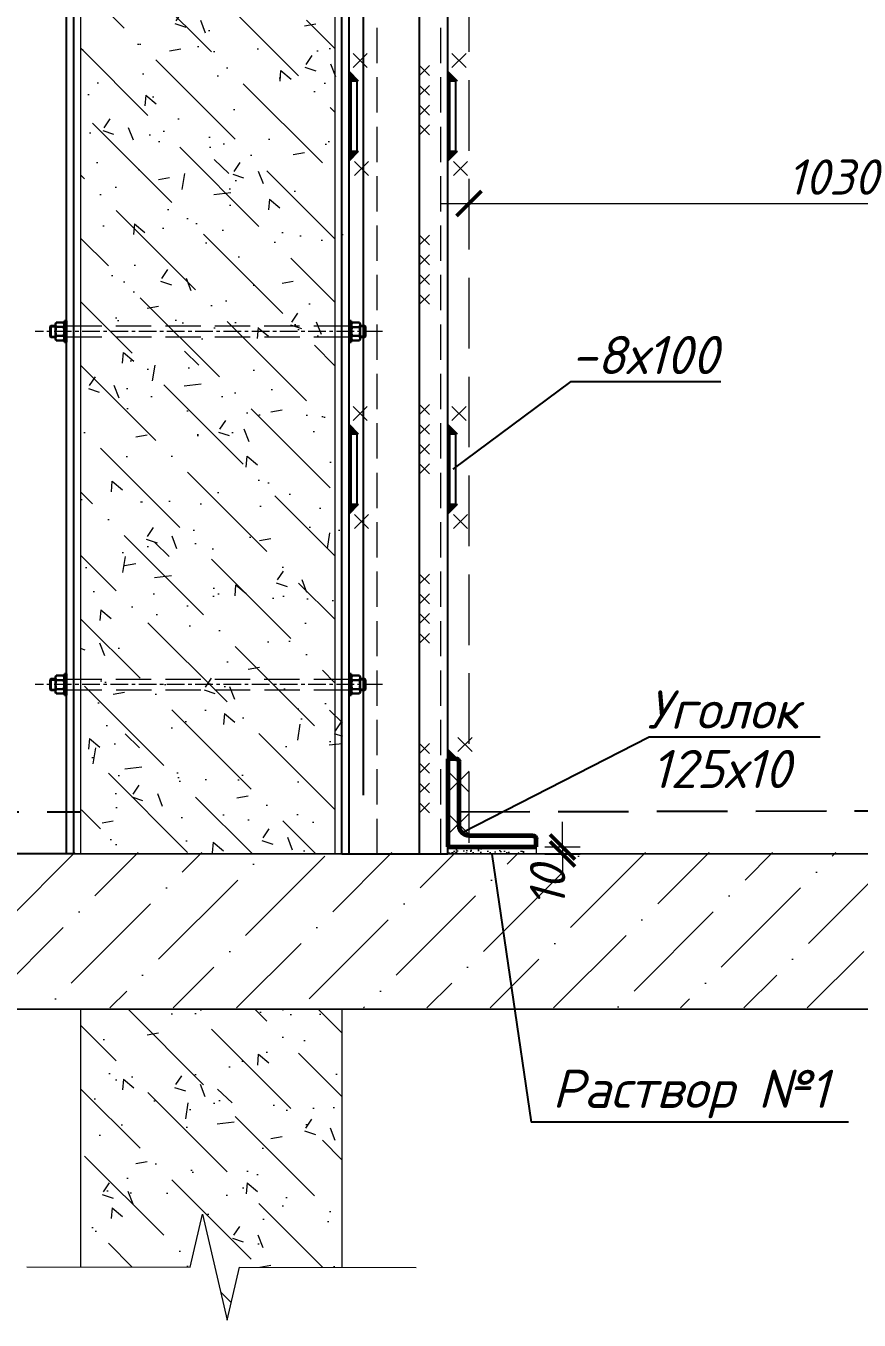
# Model space of a CAD drawing. Header units: millimetres. Extents: x 749182 to 2267578, y 70462 to 311449.
# Drawn here: x 2112590 to 2113770, y 182505 to 184338 of the extents above; entities that cross this region are included whole.
import ezdxf

# ---------------------------------------------------------------- set-up
doc = ezdxf.new("R2010")
doc.units = ezdxf.units.MM
for name, pattern in [('GOST2.303 4', [7, 5, -2, 0]), ('ГОСТ 2.303 4', [7, 5, -2, 0]), ('осеваяX2', [4, 2.5, -0.5, 0.5, -0.5])]:
    doc.linetypes.add(name, pattern=pattern)
doc.layers.get('Defpoints').update_dxf_attribs({"color": 255})
for name, color, linetype, lineweight in [('1Стены', 252, 'Continuous', 25), ('монолит', 176, 'Continuous', 50), ('Оси', 165, 'осеваяX2', 13), ('Размер', 7, 'Continuous', 13), ('Размеры КР', 164, 'Continuous', 9), ('сварка', 156, 'Continuous', 9), ('штрих', 8, 'Continuous', 5), ('штриховка кирпич', 42, 'Continuous', 5)]:
    doc.layers.add(name, color=color, linetype=linetype, lineweight=lineweight)
doc.layers.add('CS_UNPLOTTED', color=254, linetype='Continuous', plot=False)
doc.layers.add('металл', color=124, linetype='Continuous')
doc.layers.add('Текст', color=7, linetype='Continuous')
doc.styles.add('GOST 2.304_new', font='isocpeur.ttf', dxfattribs={"width": 0.9, "oblique": 15})
doc.styles.add('М2', font='isocpeui.ttf')
doc.dimstyles.new('SPDS', dxfattribs={"dimscale": 25, "dimtxt": 2.5, "dimasz": 1.77, "dimexe": 1.25, "dimexo": 0.625, "dimtad": 1, "dimdec": 0, "dimrnd": 0.001, "dimtxsty": 'GOST 2.304_new', "dimblk": 'ARCHTICK', "dimcen": 2.5, "dimdle": 2, "dimclrt": 256, "dimazin": 2, "dimtfac": 0.75, "dimtdec": 0, "dimtmove": 1, "dimatfit": 3, "dimfxl": 0, "dimtolj": 1, "dimlwd": 9, "dimlwe": 9, "dimarcsym": 0})
doc.dimstyles.new('SPDS 1_20', dxfattribs={"dimscale": 20, "dimtxt": 2.5, "dimasz": 1.77, "dimexe": 1.25, "dimexo": 0.625, "dimtad": 1, "dimdec": 0, "dimrnd": 0.001, "dimtxsty": 'М2', "dimblk": 'ARCHTICK', "dimcen": 2.5, "dimdle": 2, "dimclrt": 256, "dimadec": 0, "dimazin": 2, "dimtfac": 0.75, "dimtdec": 0, "dimtmove": 1, "dimatfit": 3, "dimfxl": 0, "dimtolj": 1, "dimlwd": 9, "dimlwe": 9, "dimarcsym": 0})

# ---------------------------------------------------------------- blocks, each defined once
blk = doc.blocks.new('свар')
at = {"layer": 'сварка', "color": 0, "linetype": 'Continuous', "ltscale": 10}
for p, q in [((10, 10), (-10, -10)), ((-10, 10), (10, -10))]:
    blk.add_line(p, q, dxfattribs=at)
blk = doc.blocks.new('_ArchTick')
at = {"color": 0, "linetype": 'ByBlock', "const_width": 0.15}
blk.add_lwpolyline([(-0.5, -0.5), (0.5, 0.5)], dxfattribs=at)
blk = doc.blocks.new('*D3143')
at = {"color": 0, "lineweight": 9, "ltscale": 20, "transparency": 16777216}
for p, q in [((2113350.1, 183175.2), (2113350.1, 183210.6)), ((2113325.2, 183175.2), (2113375.1, 183175.2)), ((2113350.1, 183175.2), (2113350.1, 183165.2)), ((2113325.2, 183165.2), (2113375.1, 183165.2)), ((2113350.1, 183165.2), (2113350.1, 183129.8))]:
    blk.add_line(p, q, dxfattribs=at)
at = {"layer": 'Defpoints', "color": 0, "lineweight": 20, "ltscale": 20, "transparency": 16777216}
for p in [(2113312.7, 183175.2), (2113312.7, 183165.2), (2113350.1, 183165.2)]:
    blk.add_point(p, dxfattribs=at)
at = {"color": 0, "lineweight": 9, "ltscale": 20, "transparency": 16777216, "xscale": 35.4, "yscale": 35.4, "zscale": 35.4}
for p, rotation in [((2113350.1, 183175.2), 270), ((2113350.1, 183165.2), 90)]:
    blk.add_blockref('_ArchTick', p, dxfattribs=dict(at, rotation=rotation))
at = {"ltscale": 20, "transparency": 16777216, "insert": (2113329, 183119.5), "char_height": 50, "attachment_point": 5, "rotation": 90, "style": 'М2'}
blk.add_mtext('\\A1;10', dxfattribs=at)
blk = doc.blocks.new('*U809')
at = {"color": 0, "linetype": 'Continuous', "lineweight": -2, "ltscale": 100}
for p, q in [((0, 0), (0.95, 17.16)), ((0.83, 14.98), (-1.28, 13.09)), ((0.72, 12.98), (-1.16, 15.09)), ((0.61, 10.98), (-1.5, 9.1)), ((0.5, 8.99), (-1.39, 11.09)), ((0.39, 6.99), (-1.72, 5.1)), ((0.28, 4.99), (-1.61, 7.1)), ((0.17, 3), (-1.94, 1.11)), ((0.06, 1), (-1.83, 3.11))]:
    blk.add_line(p, q, dxfattribs=at)
blk = doc.blocks.new('*U3121')
at = {"layer": 'сварка', "linetype": 'Continuous', "ltscale": 15, "xscale": -6.999999999999999, "yscale": 6.999999999999999, "zscale": 6.999999999999999, "rotation": 356.8182644325913}
blk.add_blockref('*U809', (-6.8, -59.8), dxfattribs=at)
blk = doc.blocks.new('*U3120')
at = {"layer": 'Размер', "color": 0, "linetype": 'ByBlock', "lineweight": -2, "transparency": 16777216}
for p in [(0, -1200), (0, -1440), (0, -1680), (0, -1920), (0, -2160)]:
    blk.add_blockref('*U3121', p, dxfattribs=at)
blk = doc.blocks.new('*D3158')
at = {"layer": 'Defpoints', "color": 0, "lineweight": 20, "transparency": 16777216}
for p in [(2114247.6, 184086.4), (2113217.7, 184051.7), (2114247.6, 184046.1)]:
    blk.add_point(p, dxfattribs=at)
at = {"layer": 'Размеры КР', "color": 0, "lineweight": 9, "transparency": 16777216}
for p, q in [((2113217.7, 184064.2), (2113217.7, 184111.4)), ((2114247.6, 184058.6), (2114247.6, 184111.4)), ((2113177.7, 184086.4), (2114287.6, 184086.4))]:
    blk.add_line(p, q, dxfattribs=at)
at = {"layer": 'Размеры КР', "color": 0, "lineweight": 9, "transparency": 16777216, "xscale": 35.4, "yscale": 35.4, "zscale": 35.4, "rotation": 180}
blk.add_blockref('_ArchTick', (2113217.7, 184086.4), dxfattribs=at)
at = {"layer": 'Размеры КР', "color": 0, "lineweight": 9, "transparency": 16777216, "xscale": 35.4, "yscale": 35.4, "zscale": 35.4}
blk.add_blockref('_ArchTick', (2114247.6, 184086.4), dxfattribs=at)
at = {"layer": 'Размеры КР', "lineweight": 20, "transparency": 16777216, "insert": (2113732.7, 184123.9), "char_height": 50, "attachment_point": 5, "style": 'М2'}
blk.add_mtext('\\A1;1030', dxfattribs=at)

msp = doc.modelspace()

# ---------------------------------------------------------------- hatches: boundary and pattern name
at = {"layer": 'Размер', "ltscale": 20}
h = msp.add_hatch(dxfattribs=at)
h.set_pattern_fill('AR-SAND', color=256, scale=0.3)
h.set_pattern_definition([(37.5, (1339169.726, 535927.434), (-0.48000939, 14.68239712), [0, -11.5824, 0, -12.954, 0, -12.3825]), (7.5, (1339169.726, 535927.434), (13.4856985, 21.504753), [0, -6.2484, 0, -10.4394, 0, -4.0005]), (327.5, (1339160.353, 535927.434), (23.7297711, 0.04311554), [0, -3.81, 0, -13.716, 0, -17.907]), (317.5, (1339160.353, 535927.434), (22.90669357, 6.6878797), [0, -1.905, 0, -8.9916, 0, -10.287])])
h.paths.add_polyline_path([(2113312.7267, 183175.1805), (2113217.7267, 183175.1805), (2113217.7267, 183165.1805), (2113312.7267, 183165.1805)])
h.paths.add_polyline_path([(2113217.7267, 183175.1805), (2113187.7267, 183175.1805), (2113187.7267, 183165.1805), (2113217.7267, 183165.1805)])
at = {"layer": 'сварка', "linetype": 'Continuous', "ltscale": 5}
for points in [[(2113047.7365, 184260.2784), (2113047.7365, 184273.9218), (2113061.38, 184260.2784)], [(2113187.7365, 184260.2784), (2113187.7365, 184273.9218), (2113201.38, 184260.2784)], [(2113047.7365, 184160.0827), (2113047.7365, 184146.4393), (2113061.38, 184160.0827)], [(2113187.7365, 184160.0827), (2113187.7365, 184146.4393), (2113201.38, 184160.0827)], [(2113047.7365, 183760.2784), (2113047.7365, 183773.9218), (2113061.38, 183760.2784)], [(2113187.7365, 183760.2784), (2113187.7365, 183773.9218), (2113201.38, 183760.2784)], [(2113047.7365, 183660.0827), (2113047.7365, 183646.4393), (2113061.38, 183660.0827)], [(2113187.7365, 183660.0827), (2113187.7365, 183646.4393), (2113201.38, 183660.0827)], [(2113187.7365, 183300.1805), (2113187.7365, 183313.824), (2113201.38, 183300.1805)]]:
    msp.add_hatch(color=0, dxfattribs=at).paths.add_polyline_path(points, flags=0)
at = {"layer": 'штрих', "ltscale": 100}
h = msp.add_hatch(dxfattribs=at)
h.set_pattern_fill('AR-CONC', color=256, angle=-90)
h.set_pattern_definition([(320, (-39753248.21, -1328317.38), (-15.93908554, -182.184669), [19.05, -209.55]), (265, (-39753248.21, -1328317.38), (191.0568452, 35.2434214), [15.24, -167.6405842]), (10.4514447, (-39753249.54, -1328332.56), (175.1177519, -146.9412471), [16.1900088, -178.0902446]), (316.1842, (-39753197.41, -1328317.38), (-42.0423279, -271.0790409), [28.575, -314.325]), (6.6355576, (-39753200.92, -1328339.97), (247.4261246, -237.404134), [24.2850231, -267.1356082]), (261.1841512, (-39753197.41, -1328317.38), (247.4261246, -237.404134), [22.859967, -251.459732]), (291, (-39753210.11, -1328342.78), (-102.2651982, -151.61439127), [19.05, -209.55]), (236, (-39753210.11, -1328342.78), (184.1879661, -61.80202835), [15.24, -167.64]), (341.451445, (-39753218.64, -1328355.41), (81.9227689, -213.4164193), [16.1900088, -178.0899376]), (307.5, (-39753248.214, -1328317.375), (84.55503887, -3.08860325), [0, -165.608, 0, -170.18, 0, -168.275]), (277.5, (-39753248.21, -1328317.375), (100.18057482, -66.81966251), [0, -97.028, 0, -161.798, 0, -64.135]), (237.5, (-39753248.214, -1328260.73), (-5.72874399, -135.59059517), [0, -63.5, 0, -198.12, 0, -262.89]), (227.5, (-39753248.21, -1328235.33), (25.42649103, -148.1291814), [0, -82.55, 0, -131.572, 0, -186.69])])
h.paths.add_polyline_path([(2113038.7653, 183165.2946), (2113037.7365, 185923.1953), (2113037.7365, 185931.9453), (2113037.7365, 185949.4453), (2113037.7365, 185958.1953), (2113037.7365, 186125.368), (2112667.7365, 186125.368), (2112668.7653, 183165.2946)])
h = msp.add_hatch(dxfattribs=at)
h.set_pattern_fill('ANSI36', color=256, scale=20, angle=-90)
h.set_pattern_definition([(315, (-39729932.16, -1335876.814), (123.47852166, -33.67596045), [158.75, -31.75, 0, -31.75])])
h.paths.add_polyline_path([(2113027.7365, 183165.4428), (2113027.7365, 185923.1953), (2113027.7365, 185931.9453), (2113027.7365, 185949.4453), (2113027.7365, 185958.1953), (2113027.7365, 186125.368), (2112667.7365, 186125.368), (2112668.7653, 183165.2946)])
at = {"layer": 'штрих', "ltscale": 15}
h = msp.add_hatch(dxfattribs=at)
h.set_pattern_fill('ANSI36', color=256, scale=20)
h.set_pattern_definition([(45, (-39730602.16, -1335511.62), (33.67596045, 123.47852166), [158.75, -31.75, 0, -31.75])])
h.paths.add_polyline_path([(2112340.1489, 183167.1856), (2112340.1489, 182947.1856), (2116256.4724, 182947.1856), (2116256.4724, 183167.1856)])
at = {"layer": 'штрих', "ltscale": 100}
h = msp.add_hatch(dxfattribs=at)
h.set_pattern_fill('AR-CONC', color=256, angle=-90)
h.set_pattern_definition([(320, (-39753248.21, -1331497.38), (-15.93908554, -182.184669), [19.05, -209.55]), (265, (-39753248.21, -1331497.38), (191.0568452, 35.2434214), [15.24, -167.6405842]), (10.4514447, (-39753249.54, -1331512.56), (175.1177519, -146.9412471), [16.1900088, -178.0902446]), (316.1842, (-39753197.41, -1331497.38), (-42.0423279, -271.0790409), [28.575, -314.325]), (6.6355576, (-39753200.92, -1331519.97), (247.4261246, -237.404134), [24.2850231, -267.1356082]), (261.1841512, (-39753197.41, -1331497.38), (247.4261246, -237.404134), [22.859967, -251.459732]), (291, (-39753210.11, -1331522.78), (-102.2651982, -151.61439127), [19.05, -209.55]), (236, (-39753210.11, -1331522.78), (184.1879661, -61.80202835), [15.24, -167.64]), (341.451445, (-39753218.64, -1331535.41), (81.9227689, -213.4164193), [16.1900088, -178.0899376]), (307.5, (-39753248.214, -1331497.375), (84.55503887, -3.08860325), [0, -165.608, 0, -170.18, 0, -168.275]), (277.5, (-39753248.21, -1331497.375), (100.18057482, -66.81966251), [0, -97.028, 0, -161.798, 0, -64.135]), (237.5, (-39753248.214, -1331440.73), (-5.72874399, -135.59059517), [0, -63.5, 0, -198.12, 0, -262.89]), (227.5, (-39753248.21, -1331415.33), (25.42649103, -148.1291814), [0, -82.55, 0, -131.572, 0, -186.69])])
h.paths.add_polyline_path([(2112667.7663, 182580.4139), (2112822.5915, 182580.23), (2112840.198, 182655.205), (2112874.9848, 182505.1555), (2112892.5914, 182580.1305), (2113037.7597, 182579.788), (2113037.7365, 182743.1953), (2113037.7365, 182751.9453), (2113037.7365, 182769.4453), (2113037.7365, 182778.1953), (2113037.7365, 182945.368), (2112667.7365, 182945.368)])
h = msp.add_hatch(dxfattribs=at)
h.set_pattern_fill('ANSI36', color=256, scale=20, angle=-90)
h.set_pattern_definition([(315, (-39729932.16, -1339056.814), (123.47852166, -33.67596045), [158.75, -31.75, 0, -31.75])])
h.paths.add_polyline_path([(2112892.5914, 182580.1305), (2113037.7597, 182579.788), (2113037.7365, 182743.1953), (2113037.7365, 182751.9453), (2113037.7365, 182769.4453), (2113037.7365, 182778.1953), (2113037.7365, 182945.368), (2112667.7365, 182945.368), (2112667.7663, 182580.4139), (2112822.5915, 182580.23), (2112840.198, 182655.205), (2112874.9848, 182505.1555)])

# ---------------------------------------------------------------- linework, layer by layer
at = {"ltscale": 100}
for p, q in [((2113361.9395, 183834.2929), (2113194.7656, 183710.1807)), ((2113361.9395, 183834.2929), (2113574.3547, 183834.2929)), ((2113472.7867, 183330.5535), (2113207.837, 183195.2811)), ((2113715.0292, 183330.5535), (2113472.7867, 183330.5535))]:
    msp.add_line(p, q, dxfattribs=at)
at = {"layer": '1Стены', "color": 0, "linetype": 'ГОСТ 2.303 4', "lineweight": 13, "ltscale": 10}
for p, q in [((2113087.7133, 183165.1805), (2113087.7133, 185555.2398)), ((2113177.7365, 183165.1805), (2113177.7365, 185555.1806))]:
    msp.add_line(p, q, dxfattribs=at)
at = {"layer": '1Стены', "color": 0, "linetype": 'ГОСТ 2.303 4', "lineweight": 13, "ltscale": 20}
msp.add_line((2113217.7365, 183181.1806), (2113217.7365, 185525.1806), dxfattribs=at)
at = {"layer": '1Стены', "color": 0, "linetype": 'GOST2.303 4', "ltscale": 20}
for p, q in [((2113203.7365, 183225.1806), (2114261.5732, 183227.1856)), ((2112340.1489, 183225.1806), (2112667.7365, 183225.1806))]:
    msp.add_line(p, q, dxfattribs=at)
at = {"layer": '1Стены', "color": 0, "linetype": 'ГОСТ 2.303 4', "lineweight": 13, "ltscale": 50}
msp.add_line((2113187.7365, 183165.1805), (2114277.5633, 183167.1856), dxfattribs=at)
at = {"layer": 'CS_UNPLOTTED', "ltscale": 20}
msp.add_line((2113067.7365, 186073.3196), (2113067.7365, 183248.4442), dxfattribs=at)
at = {"layer": 'металл', "color": 0, "ltscale": 20}
for p, q in [((2112647.8797, 183165.2979), (2112647.8797, 185555.1904)), ((2112657.8797, 183165.3018), (2112657.8797, 185555.1904)), ((2113037.7365, 183165.1805), (2113037.7365, 185555.1904)), ((2113047.7365, 183165.1805), (2113047.7365, 185555.2003)), ((2113147.7365, 183165.1805), (2113147.7365, 185555.2991)), ((2113187.7365, 183165.1805), (2113187.7365, 185555.1806)), ((2112657.8797, 183165.3018), (2112497.8797, 183165.3018)), ((2113187.7267, 183165.1805), (2113037.7365, 183165.1805))]:
    msp.add_line(p, q, dxfattribs=at)
at = {"layer": 'металл', "linetype": 'Continuous', "lineweight": 30, "ltscale": 10}
for p, q in [((2112625.6024, 183913.1908), (2112624.5204, 183912.1088)), ((2112624.5204, 183912.1088), (2112624.5204, 183898.2728)), ((2112625.6024, 183913.1908), (2112625.6024, 183897.1908)), ((2112625.6024, 183913.1908), (2112631.8797, 183913.1908)), ((2112631.8797, 183915.6408), (2112633.1798, 183917.8925)), ((2112631.8797, 183905.1908), (2112631.8797, 183915.6408)), ((2112631.8797, 183905.1908), (2112631.8797, 183894.7408)), ((2112633.1798, 183917.8925), (2112643.5797, 183917.8925)), ((2112643.5797, 183911.5417), (2112633.1798, 183911.5417)), ((2112644.8797, 183915.6408), (2112643.5797, 183917.8925)), ((2112644.8797, 183920.1908), (2112644.8797, 183890.1908)), ((2112647.8797, 183920.1908), (2112644.8797, 183920.1908)), ((2112644.8797, 183905.1908), (2112644.8797, 183915.6408)), ((2112644.8797, 183913.1908), (2112644.8797, 183897.1908)), ((2112644.8797, 183905.1908), (2112644.8797, 183894.7408)), ((2112647.8797, 183890.1908), (2112647.8797, 183920.1908)), ((2113047.7365, 183890.1863), (2113047.7365, 183920.1863)), ((2113047.7365, 183920.1863), (2113050.7365, 183920.1863)), ((2113050.7365, 183920.1863), (2113050.7365, 183890.1863)), ((2113050.7365, 183915.6363), (2113052.0366, 183917.888)), ((2113050.7365, 183905.1863), (2113050.7365, 183915.6363)), ((2113050.7365, 183913.1863), (2113050.7365, 183897.1863)), ((2113050.7365, 183905.1863), (2113050.7365, 183894.7363)), ((2113062.4365, 183917.888), (2113052.0366, 183917.888)), ((2113052.0366, 183911.5371), (2113062.4365, 183911.5371)), ((2113063.7365, 183915.6363), (2113062.4365, 183917.888)), ((2113063.7365, 183905.1863), (2113063.7365, 183915.6363)), ((2113070.0139, 183913.1863), (2113063.7365, 183913.1863)), ((2113063.7365, 183905.1863), (2113063.7365, 183894.7363)), ((2113070.0139, 183913.1863), (2113071.0959, 183912.1043)), ((2113070.0139, 183913.1863), (2113070.0139, 183897.1863)), ((2113071.0959, 183912.1043), (2113071.0959, 183898.2683)), ((2112624.5204, 183898.2728), (2112625.6024, 183897.1908)), ((2112631.8797, 183897.1908), (2112625.6024, 183897.1908)), ((2112631.8797, 183894.7408), (2112633.1798, 183892.4891)), ((2112643.5797, 183898.84), (2112633.1798, 183898.84)), ((2112633.1798, 183892.4891), (2112643.5797, 183892.4891)), ((2112644.8797, 183894.7408), (2112643.5797, 183892.4891)), ((2112644.8797, 183890.1908), (2112647.8797, 183890.1908)), ((2113050.7365, 183890.1863), (2113047.7365, 183890.1863)), ((2113050.7365, 183894.7363), (2113052.0366, 183892.4846)), ((2113052.0366, 183898.8354), (2113062.4365, 183898.8354)), ((2113062.4365, 183892.4846), (2113052.0366, 183892.4846)), ((2113063.7365, 183894.7363), (2113062.4365, 183892.4846)), ((2113063.7365, 183897.1863), (2113070.0139, 183897.1863)), ((2113071.0959, 183898.2683), (2113070.0139, 183897.1863)), ((2112625.6024, 183413.1908), (2112624.5204, 183412.1088)), ((2112624.5204, 183412.1088), (2112624.5204, 183398.2728)), ((2112625.6024, 183413.1908), (2112625.6024, 183397.1908)), ((2112625.6024, 183413.1908), (2112631.8797, 183413.1908)), ((2112631.8797, 183415.6408), (2112633.1798, 183417.8925)), ((2112631.8797, 183405.1908), (2112631.8797, 183415.6408)), ((2112633.1798, 183417.8925), (2112643.5797, 183417.8925)), ((2112643.5797, 183411.5417), (2112633.1798, 183411.5417)), ((2112644.8797, 183415.6408), (2112643.5797, 183417.8925)), ((2112644.8797, 183420.1908), (2112644.8797, 183390.1908)), ((2112647.8797, 183420.1908), (2112644.8797, 183420.1908)), ((2112644.8797, 183405.1908), (2112644.8797, 183415.6408)), ((2112644.8797, 183413.1908), (2112644.8797, 183397.1908)), ((2112647.8797, 183390.1908), (2112647.8797, 183420.1908)), ((2113047.7365, 183390.1863), (2113047.7365, 183420.1863)), ((2113047.7365, 183420.1863), (2113050.7365, 183420.1863)), ((2113050.7365, 183420.1863), (2113050.7365, 183390.1863)), ((2113050.7365, 183415.6363), (2113052.0366, 183417.888)), ((2113050.7365, 183405.1863), (2113050.7365, 183415.6363)), ((2113050.7365, 183413.1863), (2113050.7365, 183397.1863)), ((2113062.4365, 183417.888), (2113052.0366, 183417.888)), ((2113052.0366, 183411.5371), (2113062.4365, 183411.5371)), ((2113063.7365, 183415.6363), (2113062.4365, 183417.888)), ((2113063.7365, 183405.1863), (2113063.7365, 183415.6363)), ((2113070.0139, 183413.1863), (2113063.7365, 183413.1863)), ((2113070.0139, 183413.1863), (2113071.0959, 183412.1043)), ((2113070.0139, 183413.1863), (2113070.0139, 183397.1863)), ((2113071.0959, 183412.1043), (2113071.0959, 183398.2683)), ((2112624.5204, 183398.2728), (2112625.6024, 183397.1908)), ((2112631.8797, 183397.1908), (2112625.6024, 183397.1908)), ((2112631.8797, 183405.1908), (2112631.8797, 183394.7408)), ((2112631.8797, 183394.7408), (2112633.1798, 183392.4891)), ((2112643.5797, 183398.84), (2112633.1798, 183398.84)), ((2112633.1798, 183392.4891), (2112643.5797, 183392.4891)), ((2112644.8797, 183394.7408), (2112643.5797, 183392.4891)), ((2112644.8797, 183405.1908), (2112644.8797, 183394.7408)), ((2113050.7365, 183405.1863), (2113050.7365, 183394.7363)), ((2113050.7365, 183394.7363), (2113052.0366, 183392.4846)), ((2113052.0366, 183398.8354), (2113062.4365, 183398.8354)), ((2113062.4365, 183392.4846), (2113052.0366, 183392.4846)), ((2113063.7365, 183394.7363), (2113062.4365, 183392.4846)), ((2113063.7365, 183405.1863), (2113063.7365, 183394.7363)), ((2113063.7365, 183397.1863), (2113070.0139, 183397.1863)), ((2113071.0959, 183398.2683), (2113070.0139, 183397.1863)), ((2112644.8797, 183390.1908), (2112647.8797, 183390.1908)), ((2113050.7365, 183390.1863), (2113047.7365, 183390.1863))]:
    msp.add_line(p, q, dxfattribs=at)
at = {"layer": 'металл', "color": 0, "linetype": 'Continuous', "lineweight": 60, "ltscale": 20, "extrusion": (0, 0, -1)}
for p, q in [((2113187.7365, 183300.1805), (2113187.7365, 183175.1805)), ((2113199.1365, 183300.1805), (2113187.7365, 183300.1805)), ((2113203.7365, 183205.1805), (2113203.7365, 183295.5805)), ((2113308.1365, 183191.1805), (2113217.7365, 183191.1805)), ((2113187.7365, 183175.1805), (2113312.7365, 183175.1805)), ((2113312.7365, 183175.1805), (2113312.7365, 183186.5805))]:
    msp.add_line(p, q, dxfattribs=at)
at = {"layer": 'металл', "color": 0, "ltscale": 20}
for points in [[(2113050.7456, 184260.1806), (2113058.7456, 184260.1806), (2113058.7456, 184160.1806), (2113050.7456, 184160.1806)], [(2113190.7456, 184260.1806), (2113198.7456, 184260.1806), (2113198.7456, 184160.1806), (2113190.7456, 184160.1806)], [(2113050.7456, 183760.1806), (2113058.7456, 183760.1806), (2113058.7456, 183660.1806), (2113050.7456, 183660.1806)], [(2113190.7456, 183760.1806), (2113198.7456, 183760.1806), (2113198.7456, 183660.1806), (2113190.7456, 183660.1806)]]:
    msp.add_lwpolyline(points, close=True, dxfattribs=at)
at = {"layer": 'металл', "linetype": 'Continuous', "lineweight": 30, "ltscale": 10}
for centre, radius, start, end in [((2112637.8201, 183914.7171), 5.6228, 154.3842475, 214.3842473), ((2112653.2148, 183905.1908), 21.0175, 162.4120461, 197.5879539), ((2112638.9394, 183914.7171), 5.6228, 325.6157527, 25.6157525), ((2112623.5447, 183905.1908), 21.0175, 342.4120461, 17.5879539), ((2113056.6769, 183914.7126), 5.6228, 154.3842475, 214.3842473), ((2113072.0716, 183905.1863), 21.0175, 162.4120461, 197.5879539), ((2113057.7962, 183914.7126), 5.6228, 325.6157527, 25.6157525), ((2113042.4015, 183905.1863), 21.0175, 342.4120461, 17.5879539), ((2112637.8201, 183895.6645), 5.6228, 145.6157527, 205.6157525), ((2112638.9394, 183895.6645), 5.6228, 334.3842475, 34.3842473), ((2113056.6769, 183895.66), 5.6228, 145.6157527, 205.6157525), ((2113057.7962, 183895.66), 5.6228, 334.3842475, 34.3842473), ((2112637.8201, 183414.7171), 5.6228, 154.3842475, 214.3842473), ((2112653.2148, 183405.1908), 21.0175, 162.4120461, 197.5879539), ((2112638.9394, 183414.7171), 5.6228, 325.6157527, 25.6157525), ((2112623.5447, 183405.1908), 21.0175, 342.4120461, 17.5879539), ((2113056.6769, 183414.7126), 5.6228, 154.3842475, 214.3842473), ((2113072.0716, 183405.1863), 21.0175, 162.4120461, 197.5879539), ((2113057.7962, 183414.7126), 5.6228, 325.6157527, 25.6157525), ((2113042.4015, 183405.1863), 21.0175, 342.4120461, 17.5879539), ((2112637.8201, 183395.6645), 5.6228, 145.6157527, 205.6157525), ((2112638.9394, 183395.6645), 5.6228, 334.3842475, 34.3842473), ((2113056.6769, 183395.66), 5.6228, 145.6157527, 205.6157525), ((2113057.7962, 183395.66), 5.6228, 334.3842475, 34.3842473)]:
    msp.add_arc(centre, radius, start, end, dxfattribs=at)
at = {"layer": 'металл', "color": 0, "linetype": 'Continuous', "lineweight": 60, "ltscale": 20, "extrusion": (0, 0, -1)}
for centre, radius, start, end in [((-2113199.1365, 183295.5805), 4.6, 90, 180), ((-2113217.7365, 183205.1805), 14, 270, 0), ((-2113308.1365, 183186.5805), 4.6, 90, 180)]:
    msp.add_arc(centre, radius, start, end, dxfattribs=at)
at = {"layer": 'монолит', "color": 0, "lineweight": 25, "ltscale": 100}
for p, q in [((2112340.1489, 183165.1805), (2116256.4724, 183167.1856)), ((2112340.1489, 182945.1806), (2116256.4724, 182947.1856))]:
    msp.add_line(p, q, dxfattribs=at)
at = {"layer": 'Оси', "ltscale": 10}
for p, q in [((2113094.999, 183905.1863), (2112603.3373, 183905.1908)), ((2113094.999, 183405.1863), (2112603.3373, 183405.1908))]:
    msp.add_line(p, q, dxfattribs=at)
at = {"layer": 'Размер', "ltscale": 100}
for p, q in [((2112667.7365, 186125.2204), (2112667.7365, 183165.2204)), ((2113027.7365, 186125.368), (2113027.7365, 183165.1805)), ((2112667.7365, 182945.2204), (2112667.7365, 182580.414)), ((2113037.7365, 182945.368), (2113037.7365, 182579.788))]:
    msp.add_line(p, q, dxfattribs=at)
at = {"layer": 'Размер', "color": 0, "ltscale": 20}
msp.add_lwpolyline([(2113187.7267, 183175.1805), (2113312.7267, 183175.1805), (2113312.7267, 183165.1805), (2113187.7267, 183165.1805)], close=True, dxfattribs=at)
at = {"layer": 'сварка', "color": 0, "linetype": 'Continuous', "ltscale": 5}
for p, q in [((2113047.7365, 184260.2784), (2113047.7365, 184273.9218)), ((2113047.7365, 184273.9218), (2113061.38, 184260.2784)), ((2113187.7365, 184260.2784), (2113187.7365, 184273.9218)), ((2113187.7365, 184273.9218), (2113201.38, 184260.2784)), ((2113061.38, 184260.2784), (2113047.7365, 184260.2784)), ((2113201.38, 184260.2784), (2113187.7365, 184260.2784)), ((2113047.7365, 184160.0827), (2113047.7365, 184146.4393)), ((2113047.7365, 184146.4393), (2113061.38, 184160.0827)), ((2113061.38, 184160.0827), (2113047.7365, 184160.0827)), ((2113187.7365, 184160.0827), (2113187.7365, 184146.4393)), ((2113187.7365, 184146.4393), (2113201.38, 184160.0827)), ((2113201.38, 184160.0827), (2113187.7365, 184160.0827)), ((2113047.7365, 183760.2784), (2113047.7365, 183773.9218)), ((2113047.7365, 183773.9218), (2113061.38, 183760.2784)), ((2113061.38, 183760.2784), (2113047.7365, 183760.2784)), ((2113187.7365, 183760.2784), (2113187.7365, 183773.9218)), ((2113187.7365, 183773.9218), (2113201.38, 183760.2784)), ((2113201.38, 183760.2784), (2113187.7365, 183760.2784)), ((2113047.7365, 183660.0827), (2113047.7365, 183646.4393)), ((2113047.7365, 183646.4393), (2113061.38, 183660.0827)), ((2113061.38, 183660.0827), (2113047.7365, 183660.0827)), ((2113187.7365, 183660.0827), (2113187.7365, 183646.4393)), ((2113187.7365, 183646.4393), (2113201.38, 183660.0827)), ((2113201.38, 183660.0827), (2113187.7365, 183660.0827)), ((2113187.7365, 183300.1805), (2113187.7365, 183313.824)), ((2113187.7365, 183313.824), (2113201.38, 183300.1805)), ((2113201.38, 183300.1805), (2113187.7365, 183300.1805))]:
    msp.add_line(p, q, dxfattribs=at)
at = {"layer": 'сварка', "color": 0, "linetype": 'Continuous', "ltscale": 15}
for p, q in [((2113187.7267, 183300.1805), (2113187.7267, 183175.1805)), ((2113187.7267, 183282.6805), (2113217.7267, 183252.6805)), ((2113187.7267, 183252.6805), (2113217.7267, 183282.6805)), ((2113187.7267, 183222.6805), (2113217.7267, 183192.6805)), ((2113187.7267, 183192.6805), (2113217.7267, 183222.6805))]:
    msp.add_line(p, q, dxfattribs=at)
at = {"layer": 'Текст', "linetype": 'Continuous', "lineweight": 25, "ltscale": 10}
for p, q in [((2112624.5204, 183912.1088), (2112631.8797, 183912.1088)), ((2113071.0959, 183912.1043), (2113063.7365, 183912.1043)), ((2112624.5204, 183898.2728), (2112631.8797, 183898.2728)), ((2113071.0959, 183898.2683), (2113063.7365, 183898.2683)), ((2112624.5204, 183412.1088), (2112631.8797, 183412.1088)), ((2113071.0959, 183412.1043), (2113063.7365, 183412.1043)), ((2112624.5204, 183398.2728), (2112631.8797, 183398.2728)), ((2113071.0959, 183398.2683), (2113063.7365, 183398.2683))]:
    msp.add_line(p, q, dxfattribs=at)
at = {"layer": 'Текст', "ltscale": 20}
for p in [(2113250.2267, 183165.1805), (2113755.2799, 182785.6628)]:
    msp.add_line(p, (2113305.4864, 182785.6628), dxfattribs=at)
at = {"layer": 'штриховка кирпич', "linetype": 'ГОСТ 2.303 4', "lineweight": 13, "ltscale": 10}
for p, q in [((2113047.7365, 183912.5363), (2112647.8797, 183912.5408)), ((2112647.8797, 183897.8408), (2113047.7365, 183897.8363)), ((2113047.7365, 183412.5363), (2112647.8797, 183412.5408)), ((2112647.8797, 183397.8408), (2113047.7365, 183397.8363))]:
    msp.add_line(p, q, dxfattribs=at)
at = {"layer": 'штриховка кирпич', "linetype": 'Continuous', "ltscale": 20}
msp.add_lwpolyline([(2112591.4698, 182580.5046), (2112822.5915, 182580.23), (2112840.198, 182655.205), (2112874.9848, 182505.1555), (2112892.5914, 182580.1305), (2113142.9862, 182579.5397)], dxfattribs=at)

# ---------------------------------------------------------------- block references
at = {"layer": 'Размер'}
msp.add_blockref('*U3120', (2113154.521, 185436.4922), dxfattribs=at)
at = {"layer": 'Размер', "color": 0, "xscale": -1, "rotation": 89.99999999762781}
for p in [(2113063.4919, 184288.911), (2113203.4919, 184288.911), (2113065.4955, 184136.0369), (2113205.4955, 184136.0369), (2113063.4919, 183788.911), (2113203.4919, 183788.911), (2113065.4955, 183636.0369), (2113205.4955, 183636.0369), (2113211.9109, 183320.3942)]:
    msp.add_blockref('свар', p, dxfattribs=at)

# ---------------------------------------------------------------- texts
at = {"layer": 'Текст', "ltscale": 20, "style": 'М2'}
for s, p in [('-8х100', (2113361.9395, 183844.8628)), ('Уголок', (2113469.8711, 183342.7873)), ('125х10', (2113475.6417, 183258.6472)), ('Раствор №1', (2113335.4864, 182805.6628))]:
    msp.add_text(s, height=54, dxfattribs=at).set_placement(p)

# ---------------------------------------------------------------- dimensions: what is measured, and where the dimension line sits
at = {"ltscale": 20}
dim = msp.add_linear_dim(base=(2113350.1414, 183165.1805), p1=(2113312.7365, 183175.1805), p2=(2113312.7365, 183165.1805), angle=90, dimstyle='SPDS', override={"dimscale": 20, "dimtxsty": 'М2', "dimfxl": 1.25, "dimtfill": 0, "dimarcsym": 1}, dxfattribs=at)
dim.commit()
dim.dimension.update_dxf_attribs({"geometry": '*D3143', "text_midpoint": (2113366.5404, 183119.5181), "dimtype": 160})
at = {"layer": 'Размеры КР', "lineweight": 20}
dim = msp.add_linear_dim(base=(2114247.5732, 184086.3977), p1=(2113217.7365, 184051.6529), p2=(2114247.5732, 184046.1337), dimstyle='SPDS 1_20', dxfattribs=at)
dim.commit()
dim.dimension.update_dxf_attribs({"geometry": '*D3158', "text_midpoint": (2113732.6549, 184123.8977)})

doc.saveas('drawing.dxf')
